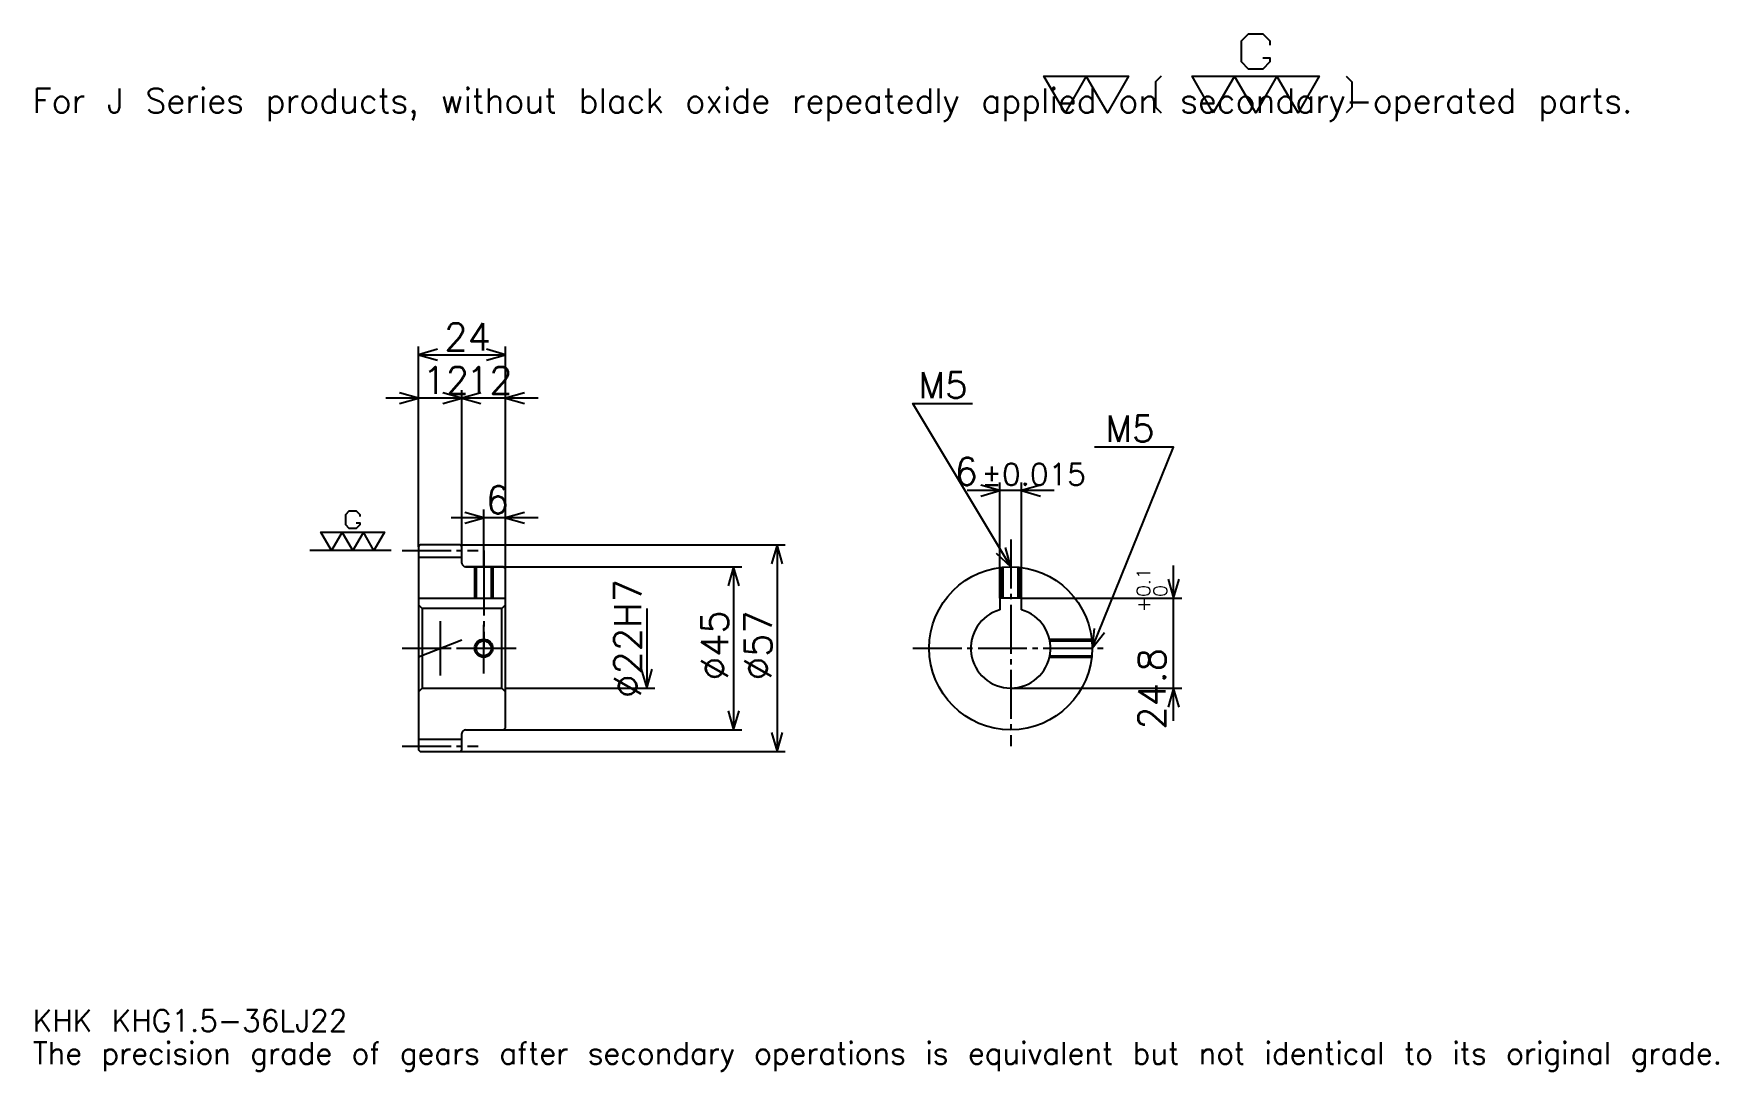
# Model space of a CAD drawing. Extents: x 15 to 480, y 6 to 292.
import ezdxf

# ---------------------------------------------------------------- set-up
doc = ezdxf.new("R2010")
doc.units = 0
doc.linetypes.add('DASHDOT', pattern=[18, 13.5, -1.5, 1.5, -1.5])
doc.layers.get('0').update_dxf_attribs({"linetype": 'CONTINUOUS'})
doc.layers.add('DASHDOT', color=6, linetype='DASHDOT')
doc.styles.add('KANJI', font='TXT', dxfattribs={"bigfont": 'BIGFONT'})

msp = doc.modelspace()

# ---------------------------------------------------------------- linework, layer by layer
at = {"color": 5}
for p, q in [((121.5, 150.75), (121.5, 205.5)), ((145.5, 150.75), (145.5, 205.5)), ((121.5, 203.25), (145.5, 203.25)), ((142.5, 191.25), (112.5, 191.25)), ((154.5, 191.25), (124.5, 191.25)), ((133.5, 150.75), (133.5, 193.5)), ((282, 136.050003), (282, 168)), ((288, 136.050003), (288, 168)), ((297, 165.75), (273, 165.75)), ((154.5, 158.25), (130.5, 158.25)), ((139.5, 150.75), (139.5, 160.5)), ((121.5, 150.25), (121.5, 150.75)), ((133, 150.75), (145.5, 150.75)), ((133.5, 150.25), (133.5, 150.75)), ((139.5, 144.75), (139.5, 150.75)), ((139.5, 144.75), (139.5, 150.75)), ((145.5, 150.75), (222.75, 150.75)), ((145.5, 144.25), (145.5, 150.75)), ((220.5, 150.75), (220.5, 93.75)), ((134.5, 144.75), (145.5, 144.75)), ((145.5, 144.75), (210.75, 144.75)), ((208.5, 144.75), (208.5, 99.75)), ((330, 102.25), (330, 145.050003)), ((288, 136.050003), (332.25, 136.050003)), ((184.5, 133.25), (184.5, 111.25)), ((145.5, 111.25), (186.75, 111.25)), ((285, 111.25), (332.25, 111.25)), ((134.5, 99.75), (145.5, 99.75)), ((145.5, 99.75), (210.75, 99.75)), ((133, 93.75), (145.5, 93.75)), ((145.5, 93.75), (222.75, 93.75))]:
    msp.add_line(p, q, dxfattribs=at)
at = {"color": 7}
for p, q in [((114, 149.25), (91.5, 149.25)), ((127.5, 129.75), (127.5, 114.75))]:
    msp.add_line(p, q, dxfattribs=at)
at = {"color": 4}
for p, q in [((121.5, 147.375), (133.5, 147.375)), ((121.5, 136.050003), (145.5, 136.050003)), ((122.5, 133.25), (122.5, 111.25)), ((144.5, 133.25), (145.5, 134.25)), ((144.5, 111.25), (145.5, 110.25)), ((121.5, 97.125), (133.5, 97.125))]:
    msp.add_line(p, q, dxfattribs=at)
at = {"color": 7}
for points in [[(354.600006, 285.209991), (356.549988, 285.209991), (356.549988, 284.040009), (354.600006, 282.089996), (350.700012, 282.089996), (348.75, 284.040009), (348.75, 289.890015), (350.700012, 291.839996), (354.600006, 291.839996), (356.549988, 289.890015), (356.549988, 288.720001)], [(300, 270), (294.149994, 280.140015), (317.549988, 280.140015), (311.700012, 270), (305.850006, 280.140015), (300, 270)], [(326.519989, 280.140015), (324.959991, 278.579987), (324.959991, 271.559998), (326.519989, 270)], [(340.950012, 270), (335.100006, 280.140015), (370.200012, 280.140015), (364.350006, 270), (358.5, 280.140015), (352.649994, 270), (346.799988, 280.140015), (340.950012, 270)], [(377.609985, 280.140015), (379.169983, 278.579987), (379.169983, 271.559998), (377.609985, 270)], [(104.324997, 156.854996), (105.300003, 156.854996), (105.300003, 156.270004), (104.324997, 155.294998), (102.375, 155.294998), (101.400002, 156.270004), (101.400002, 159.195007), (102.375, 160.169998), (104.324997, 160.169998), (105.300003, 159.195007), (105.300003, 158.610001)], [(97.5, 149.25), (94.574997, 154.320007), (112.125, 154.320007), (109.199997, 149.25), (106.275002, 154.320007), (103.349998, 149.25), (100.425003, 154.320007), (97.5, 149.25)]]:
    msp.add_lwpolyline(points, dxfattribs=at)
at = {"color": 5}
for points in [[(126.75, 204.75), (121.5, 203.25), (126.75, 201.75)], [(140.25, 201.75), (145.5, 203.25), (140.25, 204.75)], [(116.25, 189.75), (121.5, 191.25), (116.25, 192.75)], [(128.25, 189.75), (133.5, 191.25), (128.25, 192.75)], [(138.75, 192.75), (133.5, 191.25), (138.75, 189.75)], [(150.75, 192.75), (145.5, 191.25), (150.75, 189.75)], [(285, 144.75), (258, 189.75), (274.5, 189.75)], [(307.5, 122.25), (330, 177.75), (308.100006, 177.75)], [(276.75, 164.25), (282, 165.75), (276.75, 167.25)], [(293.25, 167.25), (288, 165.75), (293.25, 164.25)], [(134.25, 156.75), (139.5, 158.25), (134.25, 159.75)], [(150.75, 159.75), (145.5, 158.25), (150.75, 156.75)], [(222, 145.5), (220.5, 150.75), (219, 145.5)], [(281.012665, 148.480103), (285, 144.75), (283.585144, 150.02359)], [(210, 139.5), (208.5, 144.75), (207, 139.5)], [(328.5, 141.300003), (330, 136.050003), (331.5, 141.300003)], [(308.082336, 127.67894), (307.5, 122.25), (310.862549, 126.551826)], [(183, 116.5), (184.5, 111.25), (186, 116.5)], [(331.5, 106), (330, 111.25), (328.5, 106)], [(207, 105), (208.5, 99.75), (210, 105)], [(219, 99), (220.5, 93.75), (222, 99)]]:
    msp.add_lwpolyline(points, dxfattribs=at)
at = {"color": 4}
for points in [[(133.5, 145.75), (133.5, 150.25), (133, 150.75), (122, 150.75), (121.5, 150.25), (121.5, 110.25)], [(134.5, 99.75), (145, 99.75), (145.5, 100.25), (145.5, 144.25), (145, 144.75), (134.5, 144.75)], [(137, 144.75), (137, 136.050003)], [(137.434998, 144.75), (137.434998, 136.050003)], [(141.565002, 144.75), (141.565002, 136.050003)], [(142, 144.75), (142, 136.050003)], [(282.5, 136.050003), (282.5, 144.610687)], [(282.934998, 136.050003), (282.934998, 144.655045)], [(287.065002, 136.050003), (287.065002, 144.655045)], [(287.5, 136.050003), (287.5, 144.610687)], [(288, 132.833008), (288, 136.050003), (282, 136.050003), (282, 132.833008)], [(121.5, 110.25), (122.5, 111.25), (144.5, 111.25), (144.5, 133.25), (122.5, 133.25), (121.5, 134.25)], [(295.712158, 124.75), (307.360687, 124.75)], [(295.804443, 124.315002), (307.405029, 124.315002)], [(295.712158, 119.75), (307.360687, 119.75)], [(295.804443, 120.184998), (307.405029, 120.184998)], [(121.5, 110.25), (121.5, 94.25), (122, 93.75), (133, 93.75), (133.5, 94.25), (133.5, 98.75)]]:
    msp.add_lwpolyline(points, dxfattribs=at)
for centre, radius in [((285, 122.25), 22.5), ((139.5, 122.25), 2.065)]:
    msp.add_circle(centre, radius, dxfattribs=at)
at = {"color": 7}
msp.add_circle((139.5, 122.25), 2.5, dxfattribs=at)
at = {"color": 4}
for centre, radius, start, end in [((134.5, 145.75), 1, 180, 270), ((285, 122.25), 11, 105.82662089, 74.17337911), ((134.5, 98.75), 1, 90, 180)]:
    msp.add_arc(centre, radius, start, end, dxfattribs=at)
at = {"layer": 'DASHDOT', "color": 7}
for p, q in [((117, 149.25), (138, 149.25)), ((285, 152.25), (285, 95.25)), ((139.5, 144.75), (139.5, 122.25)), ((117, 122.25), (150, 122.25)), ((121.5, 119.886536), (133.5, 124.613464)), ((258, 122.25), (312, 122.25)), ((117, 95.25), (138, 95.25))]:
    msp.add_line(p, q, dxfattribs=at)
for points in [[(139.5, 149.25), (139.5, 131.550003)], [(139.5, 115.25), (139.5, 129.25)], [(132.5, 122.25), (146.5, 122.25)]]:
    msp.add_lwpolyline(points, dxfattribs=at)

# ---------------------------------------------------------------- texts
at = {"color": 7, "style": 'KANJI'}
for s, height, p in [('For J Series products, without black oxide repeatedly applied on secondary-operated parts.', 6.75, (15, 270)), ('24', 7.5, (128.625, 204.449997)), ('12', 7.5, (122.625, 192.449997)), ('12', 7.5, (134.625, 192.449997)), ('M5', 7.2, (259.5, 191.25)), ('M5', 7.2, (311.100006, 179.25)), ('6', 7.5, (269.518494, 167.25)), ('%%p0.015', 6, (276.942596, 167.25)), ('6', 7.5, (140.0625, 159.449997)), ('KHK KHG1.5-36LJ22', 6, (15, 16.5)), ('The precision grade of gears after secondary operations is equivalent but not identical to its original grade.', 6, (15, 7.5))]:
    msp.add_text(s, height=height, dxfattribs=at).set_placement(p)
for s, height, p in [('%%c22H7', 7.5, (183, 108.5625)), ('0.1', 3.75, (323.549988, 136.447784)), ('+', 3.75, (323.549988, 132.247787)), ('0', 3.75, (328.200012, 136.447784)), ('%%c45', 7.5, (207, 113.4375)), ('%%c57', 7.5, (219, 113.4375)), ('24.8', 7.5, (327.75, 99.784813))]:
    msp.add_text(s, height=height, rotation=90, dxfattribs=at).set_placement(p)

doc.saveas('drawing.dxf')
